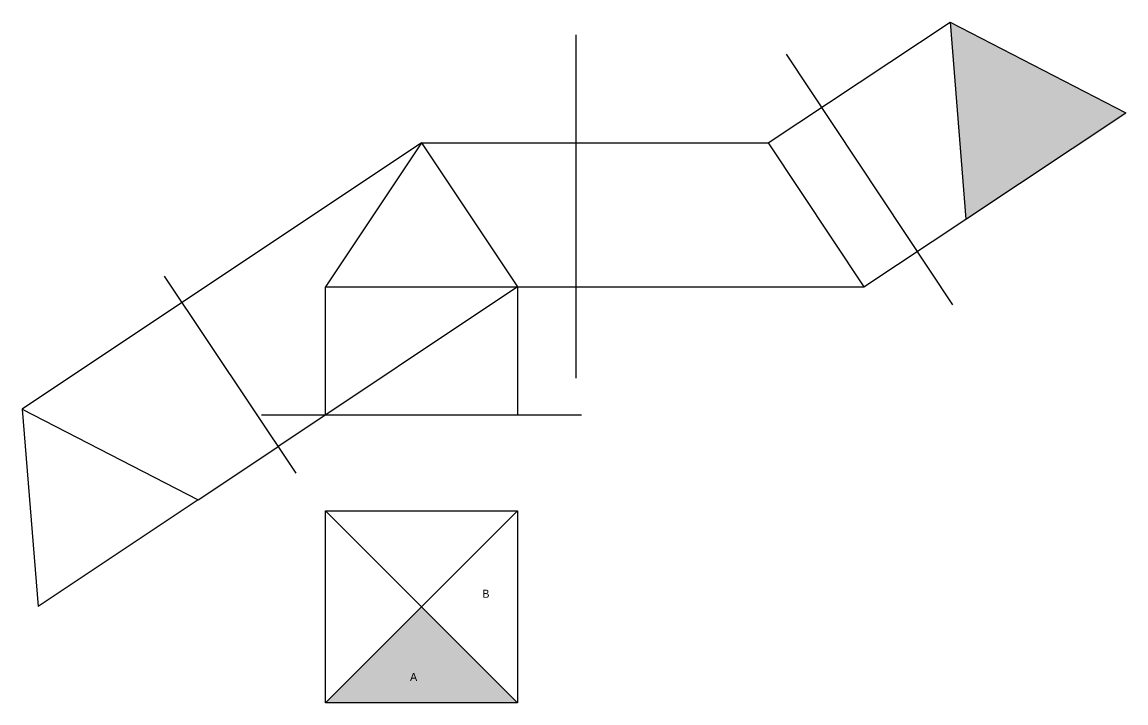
# Model space of a CAD drawing. Header units: millimetres. Extents: x -441 to 1862, y -1431 to 566.
# Drawn here: x 600.7 to 945.5, y -43.2 to 169.6 of the extents above; entities that cross this region are included whole.
import ezdxf

# ---------------------------------------------------------------- set-up
doc = ezdxf.new("R2010")
doc.units = ezdxf.units.MM
doc.layers.get('0').update_dxf_attribs({"color": 220})
doc.layers.add('construction', color=130, linetype='Continuous')
doc.layers.add('object', color=7, linetype='Continuous', lineweight=30)

msp = doc.modelspace()

# ---------------------------------------------------------------- hatches: boundary and pattern name
at = {"layer": 'construction'}
h = msp.add_hatch(dxfattribs=at)
h.set_pattern_fill('DOTS', color=256)
h.set_pattern_definition([(0, (-340.0709, 389.1695), (0.79375, 1.5875), [0, -1.5875])])
h.paths.add_polyline_path([(755.471, -43.172), (725.471, -13.172), (695.471, -43.172)])
h.paths.add_polyline_path([(895.52, 108.004), (945.504, 141.195), (890.63, 169.599)])
h.paths.add_polyline_path([(721.242, -36.929), (724.159, -36.929), (724.159, -33.179), (721.242, -33.179)], flags=24)
h = msp.add_hatch(dxfattribs=at)
h.set_pattern_fill('AR-CONC', color=256)
h.set_pattern_definition([(50, (-340.07, 389.17), (182.185, -15.94), [19.05, -209.55]), (355, (-340.07, 389.17), (-35.243, 191.057), [15.24, -167.64]), (100.451, (-324.89, 387.84), (146.94, 175.118), [16.19, -178.09]), (46.184, (-340.07, 439.97), (271.08, -42.042), [28.575, -314.325]), (96.636, (-317.48, 436.47), (237.404, 247.426), [24.285, -267.136]), (351.184, (-340.07, 439.97), (237.404, 247.426), [22.86, -251.46]), (21, (-314.67, 427.27), (151.614, -102.265), [19.05, -209.55]), (326, (-314.67, 427.27), (61.802, 184.188), [15.24, -167.64]), (71.451, (-302.04, 418.75), (213.416, 81.923), [16.19, -178.09]), (37.5, (-340.07, 389.17), (3.0886, 84.555), [0, -165.608, 0, -170.18, 0, -168.275]), (7.5, (-340.07, 389.17), (66.82, 100.1806), [0, -97.028, 0, -161.798, 0, -64.135]), (327.5, (-396.71, 389.17), (135.5906, -5.7287), [0, -63.5, 0, -198.12, 0, -262.89]), (317.5, (-422.11, 389.17), (148.129, 25.426), [0, -82.55, 0, -131.572, 0, -186.69])])
h.paths.add_polyline_path([(725.471, -13.172), (755.471, -43.172), (755.471, 16.828)])
h.paths.add_polyline_path([(605.702, -13.018), (655.625, 20.264), (600.663, 48.623)])
h.paths.add_polyline_path([(743.83, -10.925), (746.747, -10.925), (746.747, -7.175), (743.83, -7.175)], flags=24)

# ---------------------------------------------------------------- linework, layer by layer
for p, q in [((773.75, 58.29), (773.75, 165.627)), ((839.347, 159.553), (891.357, 81.231)), ((645.039, 90.226), (686.133, 28.585)), ((675.471, 46.828), (695.471, 46.828)), ((755.471, 46.828), (775.471, 46.828))]:
    msp.add_line(p, q)
for p, q in [((833.75, 131.828), (890.63, 169.599)), ((725.471, 131.828), (600.663, 48.623)), ((725.471, 131.828), (833.75, 131.828)), ((863.632, 86.828), (895.52, 108.004)), ((755.471, 86.828), (680.586, 36.905)), ((755.471, 86.828), (863.632, 86.828)), ((655.625, 20.264), (680.586, 36.905))]:
    msp.add_line(p, q, dxfattribs=at)
at = {"layer": 'object'}
for p, q in [((890.63, 169.599), (895.52, 108.004)), ((890.63, 169.599), (945.504, 141.195)), ((895.52, 108.004), (945.504, 141.195)), ((725.471, 131.828), (695.471, 86.828)), ((725.471, 131.828), (755.471, 86.828)), ((833.75, 131.828), (863.632, 86.828)), ((695.471, 46.828), (695.471, 86.828)), ((695.471, 86.828), (755.471, 86.828)), ((755.471, 86.828), (755.471, 46.828)), ((600.663, 48.623), (655.625, 20.264)), ((600.663, 48.623), (605.702, -13.018)), ((695.471, 46.828), (755.471, 46.828)), ((655.625, 20.264), (605.702, -13.018)), ((695.471, 16.828), (755.471, 16.828)), ((695.471, -43.172), (695.471, 16.828)), ((695.471, 16.828), (755.471, -43.172)), ((695.471, -43.172), (755.471, 16.828)), ((755.471, 16.828), (755.471, -43.172)), ((755.471, -43.172), (695.471, -43.172))]:
    msp.add_line(p, q, dxfattribs=at)

# ---------------------------------------------------------------- texts
at = {"layer": 'construction'}
for s, p in [('B', (744.455, -10.3)), ('A', (721.867, -36.304))]:
    msp.add_text(s, height=2.5, dxfattribs=at).set_placement(p)

doc.saveas('drawing.dxf')
